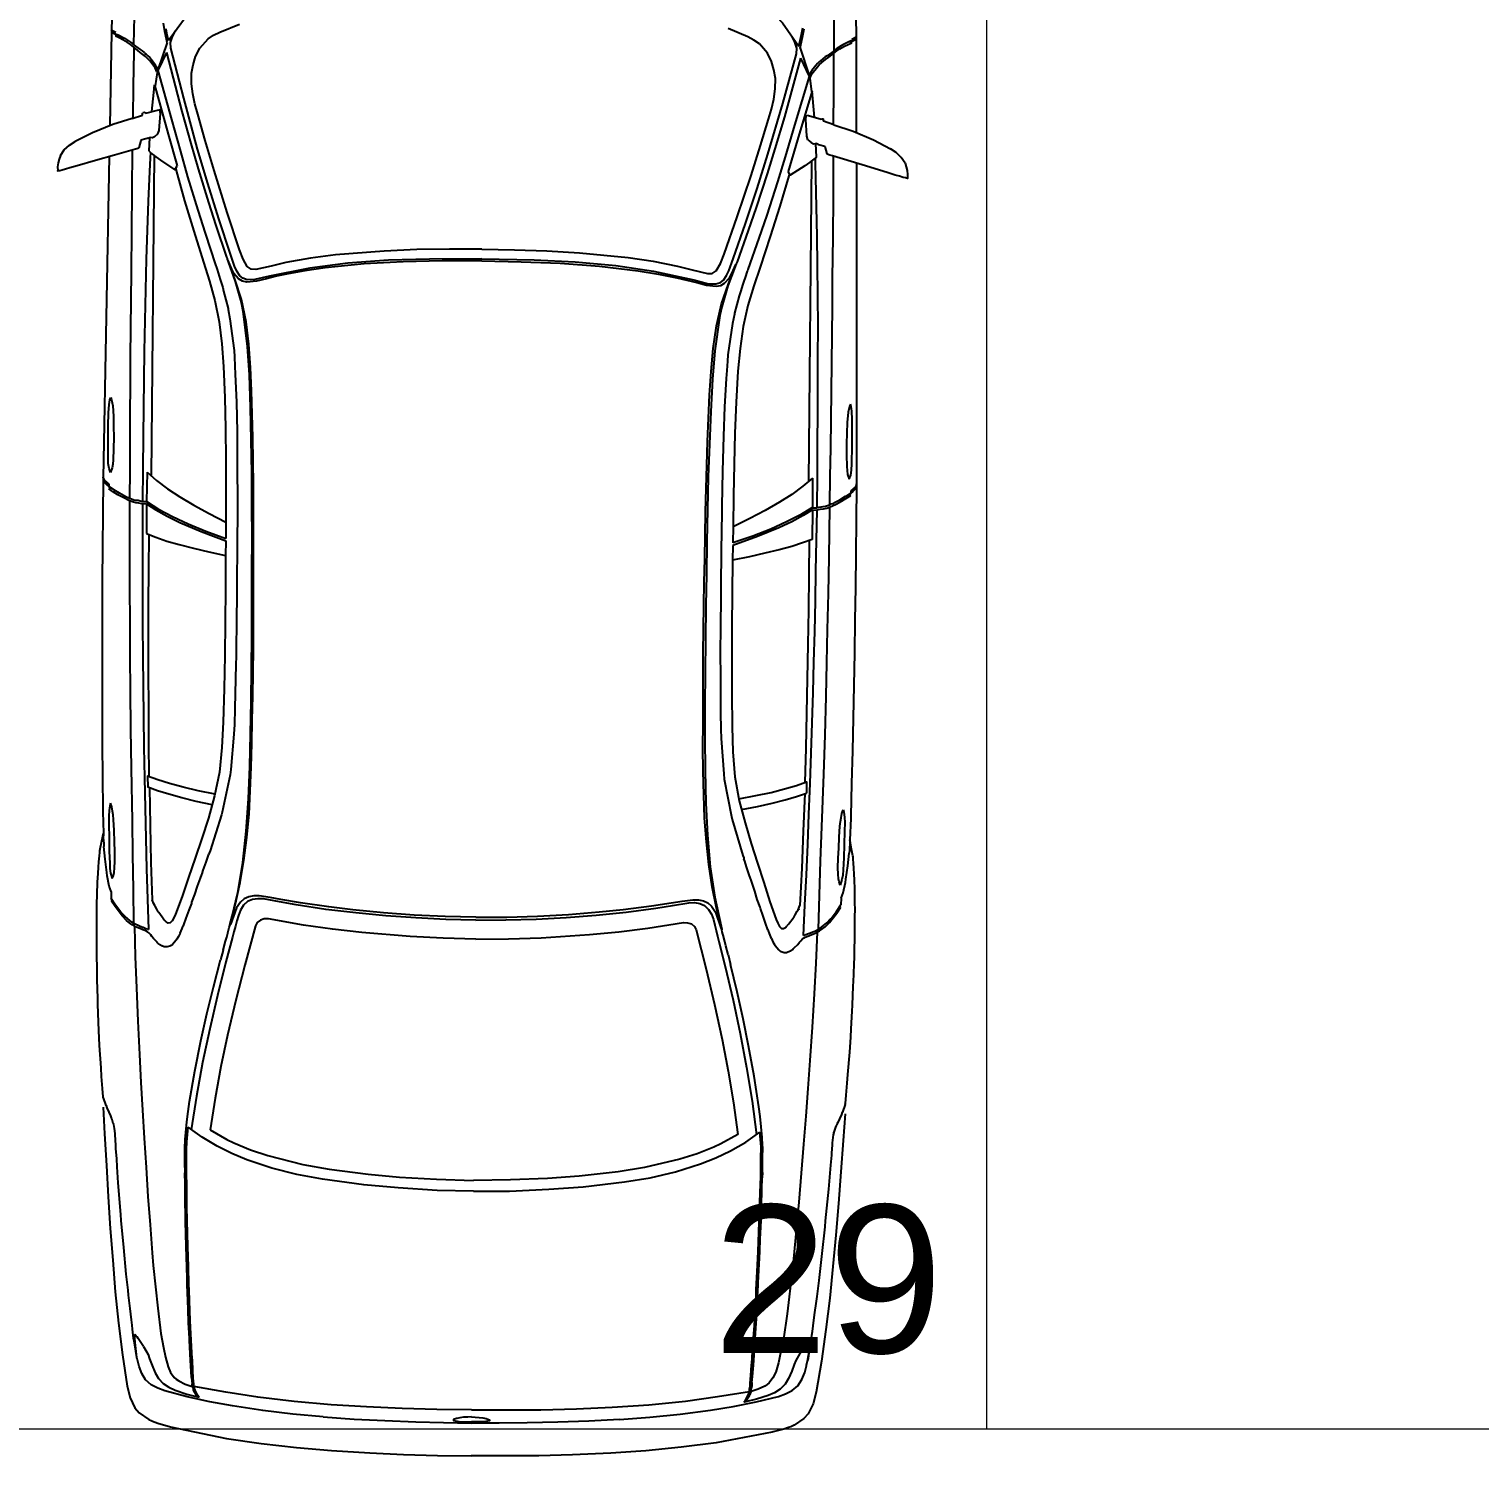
# Model space of a CAD drawing. Header units: inches. Extents: x 13 to 261, y -112 to -47.
# Drawn here: x 33.42 to 36.949, y -71.493 to -68.02 of the extents above; entities that cross this region are included whole.
import ezdxf

# ---------------------------------------------------------------- set-up
doc = ezdxf.new("R2010")
doc.units = ezdxf.units.IN
doc.header["$MEASUREMENT"] = 0
doc.layers.add('CAJONES', color=3, linetype='Continuous', lineweight=20)
doc.layers.add('TEXTOS', color=124, linetype='Continuous', lineweight=30)
doc.styles.add('TEXTOS', font='ARIALUNI.TTF', dxfattribs={"height": 0.36})

msp = doc.modelspace()

# ---------------------------------------------------------------- linework, layer by layer
at = {"linetype": 'Continuous'}
for p, q in [((33.6294, -67.7717), (33.6206, -68.0226)), ((35.4293, -67.7878), (35.4335, -68.0388)), ((33.6206, -68.0281), (33.6165, -68.2556)), ((33.6206, -68.0226), (33.6206, -68.0281)), ((33.6221, -68.0236), (33.6206, -68.0226)), ((33.6206, -68.0261), (33.6206, -68.0266)), ((33.6311, -68.0292), (33.6221, -68.0236)), ((35.423, -68.0452), (35.432, -68.0398)), ((35.432, -68.0398), (35.4335, -68.0388)), ((35.4335, -68.0388), (35.4335, -68.0443)), ((33.7568, -68.0533), (33.7333, -68.1196)), ((33.7589, -68.0459), (33.7599, -68.0484)), ((33.7604, -68.0474), (33.7599, -68.0484)), ((35.2933, -68.0611), (35.2938, -68.0621)), ((35.2949, -68.0596), (35.2938, -68.0621)), ((35.2968, -68.0671), (35.3192, -68.1338)), ((35.4335, -68.0423), (35.4335, -68.0428)), ((35.4335, -68.0443), (35.4335, -68.2718)), ((33.7317, -68.1261), (33.7269, -68.1586)), ((35.3206, -68.1403), (35.3248, -68.1729)), ((33.7048, -68.2249), (33.7364, -68.2167)), ((33.6712, -68.2381), (33.6963, -68.2298)), ((33.6963, -68.2253), (33.6968, -68.2243)), ((33.6963, -68.2298), (33.6963, -68.2253)), ((35.3457, -68.2396), (35.3143, -68.2308)), ((35.3542, -68.2401), (35.3537, -68.2391)), ((35.3542, -68.2446), (35.3542, -68.2401)), ((35.3791, -68.2534), (35.3542, -68.2446)), ((33.7093, -68.2859), (33.7143, -68.2845)), ((33.7125, -68.318), (33.7143, -68.2845)), ((33.7339, -68.2756), (33.7369, -68.2672)), ((35.3158, -68.2898), (35.3129, -68.2813)), ((33.6825, -68.3112), (33.6871, -68.3092)), ((33.6922, -68.2913), (33.6871, -68.3092)), ((35.3402, -68.3005), (35.3352, -68.299)), ((35.3364, -68.3325), (35.3352, -68.299)), ((35.3571, -68.3062), (35.362, -68.3242)), ((33.6149, -68.3306), (33.6004, -69.113)), ((33.7244, -68.3276), (33.7174, -69.108)), ((35.3243, -68.3419), (35.3173, -69.1223)), ((35.3665, -68.3262), (35.362, -68.3242)), ((35.4338, -68.3469), (35.4343, -69.1294)), ((33.875, -68.5969), (33.8755, -68.5984)), ((33.9021, -68.5792), (33.9026, -68.5807)), ((35.1421, -68.5903), (35.1416, -68.5917)), ((35.1689, -68.6085), (35.1684, -68.61)), ((33.6004, -69.113), (33.6003, -69.1155)), ((33.6003, -69.1155), (33.6003, -69.116)), ((33.6142, -69.1281), (33.6142, -69.1341)), ((35.4343, -69.1294), (35.4343, -69.1319)), ((35.4343, -69.1319), (35.4343, -69.1324)), ((33.6191, -69.1376), (33.6141, -69.1396)), ((35.4151, -69.1537), (35.4201, -69.1558)), ((35.4202, -69.1443), (35.4201, -69.1503)), ((33.7063, -69.1759), (33.6963, -69.1768)), ((33.7063, -69.1759), (33.7062, -69.2484)), ((35.3272, -69.1904), (35.3261, -69.2629)), ((35.3272, -69.1904), (35.3372, -69.1915)), ((33.8989, -69.2207), (33.8991, -69.2602)), ((35.1339, -69.2317), (35.133, -69.2712)), ((33.899, -69.2662), (33.8987, -69.3017)), ((35.133, -69.2772), (35.1326, -69.3127)), ((33.6001, -69.9195), (33.6001, -69.9255)), ((33.6001, -69.9255), (33.6001, -69.926)), ((33.6001, -69.9255), (33.6011, -69.9775)), ((35.42, -69.9418), (35.4181, -69.9938)), ((35.4201, -69.9358), (35.42, -69.9418)), ((35.42, -69.9418), (35.42, -69.9423)), ((33.8587, -70.0263), (33.8582, -70.0283)), ((35.1596, -70.038), (35.1601, -70.04)), ((33.6198, -70.1196), (33.6202, -70.1362)), ((33.7231, -70.1471), (33.7221, -70.1501)), ((35.3968, -70.1355), (35.3961, -70.1521)), ((33.7463, -70.1848), (33.7507, -70.1899)), ((33.925, -70.1589), (33.9102, -70.1998)), ((35.091, -70.1694), (35.1051, -70.2105)), ((35.2931, -70.1612), (35.294, -70.1642)), ((33.708, -70.2115), (33.711, -70.212)), ((33.7233, -70.2341), (33.7189, -70.2286)), ((33.904, -70.2202), (33.9076, -70.2068)), ((33.904, -70.2212), (33.904, -70.2202)), ((33.9076, -70.2068), (33.9086, -70.2023)), ((33.9091, -70.2003), (33.9086, -70.2023)), ((33.9102, -70.1998), (33.9091, -70.2003)), ((35.1051, -70.2105), (35.1061, -70.211)), ((35.1061, -70.211), (35.1066, -70.213)), ((35.1075, -70.2175), (35.1066, -70.213)), ((35.1109, -70.231), (35.1075, -70.2175)), ((35.2692, -70.1985), (35.2647, -70.2034)), ((35.307, -70.2258), (35.304, -70.2263)), ((33.8926, -70.2621), (33.8859, -70.2861)), ((35.1109, -70.232), (35.1109, -70.231)), ((35.2913, -70.2482), (35.2958, -70.2427)), ((35.1215, -70.2731), (35.1278, -70.2972)), ((33.6007, -70.6445), (33.6041, -70.7091)), ((35.4066, -70.6607), (35.402, -70.7252)), ((33.7994, -70.7908), (33.7996, -70.7623)), ((33.7994, -70.7908), (33.7997, -70.8038)), ((35.2053, -70.8034), (35.2056, -70.7749)), ((35.2053, -70.8034), (35.2047, -70.8164)), ((33.8158, -71.3025), (33.8158, -71.3035)), ((33.8162, -71.31), (33.8171, -71.3175)), ((35.1792, -71.3222), (35.1781, -71.3297)), ((35.1797, -71.3147), (35.1797, -71.3157)), ((33.8304, -71.3496), (33.8344, -71.3502)), ((35.1643, -71.3616), (35.1603, -71.362)), ((33.7617, -71.4215), (33.7647, -71.4225)), ((35.2317, -71.4347), (35.2286, -71.4356))]:
    msp.add_line(p, q, dxfattribs=at)
for points in [[(33.7693, -66.7744), (33.7642, -66.7884), (33.7595, -66.8033), (33.7528, -66.8318), (33.7528, -66.8318), (33.7523, -66.8342), (33.7507, -66.8422), (33.7475, -66.8587), (33.7402, -66.9001), (33.7338, -66.9436), (33.723, -67.028), (33.7137, -67.1194), (33.7081, -67.1884), (33.703, -67.2578), (33.6977, -67.3438), (33.6934, -67.4302), (33.6896, -67.5167), (33.687, -67.5892), (33.6849, -67.6612), (33.6827, -67.7332), (33.6806, -67.8046), (33.6789, -67.8801), (33.6767, -67.9556), (33.6748, -68.0581)], [(35.3072, -66.7882), (35.3121, -66.8022), (35.3165, -66.8172), (35.3227, -66.8458), (35.3227, -66.8458), (35.3232, -66.8483), (35.3246, -66.8563), (35.3275, -66.8728), (35.3341, -66.9144), (35.3397, -66.958), (35.349, -67.0425), (35.3566, -67.1341), (35.361, -67.2032), (35.3649, -67.2727), (35.3686, -67.3587), (35.3714, -67.4453), (35.3736, -67.5318), (35.3749, -67.6043), (35.3758, -67.6763), (35.3766, -67.7483), (35.3775, -67.8198), (35.3778, -67.8953), (35.3786, -67.9708), (35.3787, -68.0733)], [(34.5287, -67.8482), (34.5087, -67.8481), (34.4367, -67.8484), (34.3812, -67.8494), (34.2596, -67.8548), (34.1576, -67.8629), (34.0589, -67.8755), (33.9913, -67.8874), (33.9512, -67.8976), (33.9121, -67.9112), (33.8895, -67.922), (33.8508, -67.9467), (33.816, -67.9764), (33.8009, -67.9922), (33.7604, -68.0474)], [(34.5287, -67.8482), (34.5487, -67.8484), (34.6207, -67.8501), (34.6762, -67.8521), (34.7976, -67.8596), (34.8995, -67.8696), (34.9979, -67.8839), (35.0653, -67.897), (35.1052, -67.9079), (35.1441, -67.9222), (35.1665, -67.9334), (35.2047, -67.9588), (35.239, -67.9891), (35.2538, -68.0052), (35.2933, -68.0611)], [(33.6345, -68.0367), (33.6345, -68.0362), (33.624, -68.0306), (33.6206, -68.0281)], [(33.631, -68.0322), (33.6345, -68.0337), (33.637, -68.0348), (33.6529, -68.0429), (33.6673, -68.0525), (33.6703, -68.0551)], [(33.631, -68.0377), (33.633, -68.0372), (33.6345, -68.0367)], [(33.7312, -68.1246), (33.7273, -68.1151), (33.7139, -68.098), (33.7095, -68.0929), (33.7035, -68.0874), (33.6941, -68.0798), (33.6862, -68.0737), (33.6792, -68.0681), (33.6713, -68.0611), (33.6673, -68.058), (33.6598, -68.053), (33.6489, -68.0464), (33.6399, -68.0418), (33.633, -68.0387), (33.631, -68.0377)], [(33.634, -68.0362), (33.6355, -68.0368), (33.633, -68.0372)], [(33.7568, -68.0533), (33.7549, -68.0448), (33.7511, -68.0263), (33.7478, -68.0063)], [(33.7589, -68.0459), (33.7589, -68.0444), (33.7565, -68.0348), (33.7536, -68.0198)], [(33.7652, -68.0669), (33.7648, -68.0534), (33.7695, -68.0384), (33.7768, -68.025)], [(34.5224, -68.5562), (34.4434, -68.556), (34.3639, -68.5573), (34.2848, -68.5606), (34.1657, -68.57), (34.1052, -68.578), (34.0456, -68.5889), (34.0456, -68.5889), (34.0095, -68.5971), (33.9724, -68.6058), (33.9609, -68.6052), (33.9515, -68.5986), (33.9411, -68.5805), (33.9323, -68.5574), (33.9027, -68.4667), (33.8706, -68.3649), (33.8487, -68.2917), (33.8308, -68.2275), (33.824, -68.2024), (33.8187, -68.1784), (33.8155, -68.1534), (33.8157, -68.1279), (33.8194, -68.1074), (33.8255, -68.087), (33.8357, -68.067), (33.8559, -68.0442), (33.8695, -68.0353), (33.8846, -68.028), (33.9328, -68.0084)], [(34.5224, -68.5562), (34.6014, -68.5574), (34.6808, -68.5601), (34.7598, -68.5648), (34.8787, -68.5764), (34.9391, -68.5854), (34.9985, -68.5975), (34.9985, -68.5975), (35.0345, -68.6063), (35.0714, -68.6156), (35.0829, -68.6152), (35.0924, -68.6088), (35.1031, -68.5909), (35.1123, -68.568), (35.1436, -68.4778), (35.1775, -68.3766), (35.2007, -68.3038), (35.2197, -68.2399), (35.227, -68.215), (35.2327, -68.191), (35.2364, -68.1661), (35.2366, -68.1406), (35.2333, -68.12), (35.2275, -68.0995), (35.2177, -68.0794), (35.1979, -68.0562), (35.1845, -68.0471), (35.1695, -68.0395), (35.1217, -68.019)], [(35.2882, -68.0805), (35.2888, -68.067), (35.2844, -68.052), (35.2773, -68.0384)], [(35.2949, -68.0596), (35.2949, -68.0581), (35.2974, -68.0486), (35.3006, -68.0336), (35.3032, -68.0172)], [(35.2968, -68.0671), (35.2989, -68.0586), (35.303, -68.0402), (35.3067, -68.0202)], [(33.6703, -68.0551), (33.6763, -68.0596), (33.6847, -68.0662), (33.6907, -68.0702), (33.6952, -68.0733)], [(33.6752, -68.0646), (33.6752, -68.0666), (33.6751, -68.0776), (33.6734, -68.1576), (33.6727, -68.2376)], [(33.6952, -68.0733), (33.7006, -68.0778), (33.7016, -68.0788)], [(34.5222, -68.5797), (34.3947, -68.5801), (34.2951, -68.5832), (34.1961, -68.5903), (34.104, -68.602), (34.0053, -68.6216), (33.9697, -68.6303), (33.9512, -68.6306), (33.9402, -68.6265), (33.9333, -68.6209), (33.9259, -68.6099), (33.9205, -68.5978), (33.9107, -68.5687), (33.882, -68.4825), (33.8553, -68.3967), (33.8305, -68.3125), (33.7966, -68.1887), (33.7652, -68.0669)], [(35.3211, -68.1388), (35.3252, -68.1294), (35.3389, -68.1125), (35.3434, -68.1075), (35.3495, -68.1021), (35.359, -68.0947), (35.3671, -68.0887), (35.3741, -68.0833), (35.3822, -68.0764), (35.3862, -68.0734), (35.3938, -68.0685), (35.4048, -68.0621), (35.4139, -68.0577), (35.4209, -68.0547), (35.4229, -68.0537)], [(35.3833, -68.0704), (35.3772, -68.0748), (35.3687, -68.0813), (35.3626, -68.0852), (35.3581, -68.0882)], [(35.423, -68.0482), (35.4194, -68.0497), (35.4169, -68.0507), (35.4009, -68.0585), (35.3863, -68.0679), (35.3833, -68.0704)], [(35.4199, -68.0522), (35.4184, -68.0527), (35.4209, -68.0532)], [(35.4194, -68.0527), (35.4194, -68.0522), (35.43, -68.0468), (35.4335, -68.0443)], [(35.4229, -68.0537), (35.4209, -68.0532), (35.4194, -68.0527)], [(33.7016, -68.0788), (33.7056, -68.0819), (33.7096, -68.0854), (33.714, -68.09), (33.718, -68.0945), (33.7269, -68.1066), (33.7274, -68.1076), (33.7303, -68.1126), (33.7333, -68.1196)], [(33.7551, -68.0773), (33.7337, -68.1216), (33.7667, -68.2409), (33.7885, -68.3186), (33.8059, -68.3798), (33.8307, -68.461), (33.8487, -68.5172), (33.874, -68.5939), (33.875, -68.5969)], [(33.7551, -68.0773), (33.7919, -68.2207), (33.8137, -68.2989), (33.8316, -68.3605), (33.8569, -68.4427), (33.8749, -68.4989), (33.9007, -68.5756), (33.9021, -68.5792)], [(34.5222, -68.5797), (34.6496, -68.5823), (34.7491, -68.5872), (34.848, -68.5961), (34.9399, -68.6094), (35.0382, -68.6308), (35.0736, -68.6401), (35.0921, -68.6408), (35.1032, -68.6369), (35.1102, -68.6315), (35.1178, -68.6205), (35.1234, -68.6086), (35.1337, -68.5797), (35.164, -68.4939), (35.1922, -68.4087), (35.2185, -68.3249), (35.2546, -68.2017), (35.2882, -68.0805)], [(35.2981, -68.0911), (35.2588, -68.2338), (35.2356, -68.3116), (35.2165, -68.3729), (35.1898, -68.4547), (35.1708, -68.5105), (35.1436, -68.5868), (35.1421, -68.5903)], [(35.2981, -68.0911), (35.3187, -68.1358), (35.2836, -68.2545), (35.2604, -68.3318), (35.2419, -68.3926), (35.2156, -68.4734), (35.1966, -68.5292), (35.17, -68.6055), (35.1689, -68.6085)], [(35.3515, -68.0936), (35.3475, -68.0966), (35.3435, -68.1), (35.339, -68.1045), (35.3349, -68.109), (35.3258, -68.1209), (35.3253, -68.1219), (35.3223, -68.1268), (35.3192, -68.1338)], [(35.3581, -68.0882), (35.3526, -68.0926), (35.3515, -68.0936)], [(35.3782, -68.0798), (35.3782, -68.0818), (35.3781, -68.0928), (35.3783, -68.1728), (35.3776, -68.2528)], [(33.7312, -68.1246), (33.7317, -68.1256), (33.7317, -68.1261)], [(35.3211, -68.1388), (35.3206, -68.1398), (35.3206, -68.1403)], [(33.7188, -68.221), (33.7238, -68.175), (33.7259, -68.1561)], [(33.7259, -68.1561), (33.7589, -68.2764), (33.7807, -68.3536)], [(35.3259, -68.1704), (35.2908, -68.2901), (35.2676, -68.3669)], [(35.3318, -68.2354), (35.3277, -68.1894), (35.3259, -68.1704)], [(33.7369, -68.2672), (33.7398, -68.2262), (33.7389, -68.2182), (33.7364, -68.2167)], [(33.6712, -68.2381), (33.6241, -68.2527), (33.5744, -68.2727), (33.5327, -68.2938)], [(33.7048, -68.2249), (33.7003, -68.2238), (33.6968, -68.2243)], [(35.3129, -68.2813), (35.3107, -68.2402), (35.3118, -68.2323), (35.3143, -68.2308)], [(35.3457, -68.2396), (35.3503, -68.2386), (35.3537, -68.2391)], [(33.7093, -68.2859), (33.7078, -68.2864), (33.7043, -68.2874), (33.6922, -68.2908)], [(33.7339, -68.2756), (33.7253, -68.2826), (33.7203, -68.2855), (33.7148, -68.2845), (33.7143, -68.2845)], [(35.3791, -68.2534), (35.426, -68.2688), (35.4753, -68.2897), (35.5166, -68.3116)], [(33.49, -68.365), (33.4895, -68.3655), (33.492, -68.365), (33.4951, -68.3645), (33.5006, -68.3631), (33.5091, -68.3606), (33.5196, -68.3577), (33.5372, -68.3529), (33.5823, -68.3398), (33.6279, -68.3267), (33.6735, -68.3136), (33.6795, -68.3122), (33.6825, -68.3112)], [(33.4964, -68.3285), (33.506, -68.3146), (33.5186, -68.3032), (33.5327, -68.2938)], [(33.6715, -68.3146), (33.6701, -68.4131), (33.6692, -68.5121), (33.6684, -68.6111), (33.6677, -68.6801), (33.6671, -68.7491), (33.6665, -68.8181), (33.6664, -68.8871), (33.6658, -68.9561), (33.6656, -69.0251), (33.6655, -69.0941), (33.6649, -69.1631)], [(33.7155, -68.3205), (33.7148, -68.3335), (33.7135, -68.3675), (33.7104, -68.4394), (33.7078, -68.5099), (33.7056, -68.5804), (33.7035, -68.6554), (33.7018, -68.7299), (33.7006, -68.8044), (33.6995, -68.8734), (33.6984, -68.9424), (33.6978, -69.0113), (33.6971, -69.0913), (33.6963, -69.1708)], [(33.7125, -68.318), (33.7219, -68.3255), (33.7289, -68.3311), (33.7398, -68.3392), (33.7751, -68.363), (33.7807, -68.3536)], [(35.3158, -68.2898), (35.3242, -68.2969), (35.3292, -68.2999), (35.3347, -68.299), (35.3352, -68.299)], [(35.3402, -68.3005), (35.3417, -68.301), (35.3452, -68.3021), (35.3572, -68.3057)], [(35.5523, -68.3469), (35.5429, -68.3328), (35.5305, -68.3212), (35.5166, -68.3116)], [(33.4964, -68.3285), (33.4933, -68.337), (33.4912, -68.346), (33.4896, -68.3555), (33.49, -68.365)], [(35.3364, -68.3325), (35.3268, -68.3399), (35.3198, -68.3453), (35.3087, -68.3532), (35.273, -68.3764), (35.2676, -68.3669)], [(35.3334, -68.335), (35.3338, -68.348), (35.3345, -68.382), (35.3363, -68.454), (35.3377, -68.5245), (35.3386, -68.595), (35.3394, -68.67), (35.3397, -68.7445), (35.3396, -68.819), (35.3394, -68.888), (35.3393, -68.957), (35.3387, -69.026), (35.338, -69.106), (35.3373, -69.1855)], [(35.558, -68.3835), (35.5585, -68.384), (35.556, -68.3834), (35.553, -68.3829), (35.5475, -68.3814), (35.539, -68.3788), (35.5285, -68.3757), (35.5111, -68.3705), (35.4662, -68.3566), (35.4208, -68.3427), (35.3754, -68.3288), (35.3695, -68.3273), (35.3665, -68.3262)], [(35.3774, -68.3298), (35.3771, -68.4283), (35.3762, -68.5273), (35.3753, -68.6263), (35.3747, -68.6953), (35.3741, -68.7643), (35.3734, -68.8333), (35.3723, -68.9023), (35.3717, -68.9713), (35.3706, -69.0403), (35.3695, -69.1093), (35.3688, -69.1783)], [(35.5523, -68.3469), (35.5552, -68.3554), (35.5571, -68.3645), (35.5585, -68.374), (35.558, -68.3835)], [(33.7771, -68.359), (33.7786, -68.3645), (33.7989, -68.4382), (33.8212, -68.5124), (33.8446, -68.5876), (33.8592, -68.6338), (33.8727, -68.6814), (33.8833, -68.733), (33.8898, -68.7866), (33.8938, -68.8421), (33.8966, -68.9171), (33.8984, -68.9926), (33.8988, -69.0686), (33.8991, -69.1447), (33.8989, -69.2207)], [(35.2711, -68.3724), (35.2695, -68.3779), (35.2478, -68.4512), (35.2242, -68.525), (35.1995, -68.5998), (35.1841, -68.6456), (35.1697, -68.693), (35.1582, -68.7444), (35.1507, -68.7978), (35.1457, -68.8533), (35.1416, -68.9283), (35.1384, -69.0037), (35.1367, -69.0797), (35.135, -69.1557), (35.1339, -69.2317)], [(33.8755, -68.5984), (33.8779, -68.6054), (33.8779, -68.6059), (33.8857, -68.63), (33.8915, -68.6491), (33.8939, -68.6586), (33.9046, -68.7007), (33.905, -68.7032), (33.9093, -68.7257), (33.9191, -68.8028), (33.92, -68.8183), (33.9213, -68.8408), (33.9221, -68.8603), (33.925, -68.9289), (33.9264, -69.0004), (33.9271, -69.0859), (33.9274, -69.1709), (33.9272, -69.1864), (33.9269, -69.2794), (33.9261, -69.3674), (33.9257, -69.4134)], [(33.9026, -68.5807), (33.9051, -68.5872), (33.9222, -68.6348), (33.9362, -68.686), (33.9405, -68.707), (33.9512, -68.7931), (33.9556, -68.8621), (33.9584, -68.9412), (33.9602, -69.0207), (33.9615, -69.1002), (33.9618, -69.1797), (33.9621, -69.2587), (33.9619, -69.3382), (33.9617, -69.4137)], [(33.9667, -69.4138), (33.9667, -69.3568), (33.9667, -69.2998), (33.9667, -69.2428), (33.9667, -69.1858), (33.9662, -69.1288), (33.9657, -69.0717), (33.9648, -69.0147), (33.9633, -68.9577), (33.9618, -68.9007), (33.9593, -68.8442), (33.9553, -68.7876), (33.9483, -68.7326), (33.9373, -68.679), (33.9212, -68.6293), (33.9041, -68.5822)], [(34.5221, -68.5847), (34.5216, -68.5847), (34.4266, -68.5849), (34.4261, -68.5848), (34.3311, -68.587), (34.2355, -68.5921), (34.141, -68.6018), (34.0914, -68.6089), (34.0468, -68.617), (34.0223, -68.6222), (33.9982, -68.628), (33.9742, -68.6338), (33.9506, -68.6361), (33.9397, -68.634), (33.9302, -68.6284), (33.9188, -68.6153), (33.9134, -68.6048), (33.9041, -68.5822)], [(34.5221, -68.5847), (34.5226, -68.5847), (34.6176, -68.5866), (34.6181, -68.5866), (34.7131, -68.5904), (34.8085, -68.5973), (34.9029, -68.6086), (34.9524, -68.6166), (34.9968, -68.6255), (35.0212, -68.6312), (35.0452, -68.6374), (35.0691, -68.6436), (35.0926, -68.6463), (35.1036, -68.6444), (35.1132, -68.639), (35.1248, -68.6261), (35.1304, -68.6156), (35.1401, -68.5932)], [(35.0626, -69.4236), (35.0637, -69.3666), (35.0647, -69.3096), (35.0657, -69.2526), (35.0667, -69.1956), (35.0682, -69.1386), (35.0697, -69.0816), (35.0717, -69.0246), (35.0742, -68.9677), (35.0767, -68.9107), (35.0802, -68.8542), (35.0852, -68.7978), (35.0932, -68.7428), (35.1052, -68.6894), (35.1222, -68.6401), (35.1401, -68.5932)], [(35.1416, -68.5917), (35.139, -68.5982), (35.1211, -68.6456), (35.1061, -68.6964), (35.1015, -68.7174), (35.0892, -68.8033), (35.0836, -68.8722), (35.0794, -68.9512), (35.0762, -69.0307), (35.0734, -69.1102), (35.0717, -69.1896), (35.07, -69.2686), (35.0688, -69.3481), (35.0676, -69.4236)], [(35.1684, -68.61), (35.1659, -68.617), (35.1659, -68.6175), (35.1576, -68.6414), (35.1515, -68.6603), (35.1489, -68.6698), (35.1375, -68.7117), (35.137, -68.7142), (35.1323, -68.7367), (35.1211, -68.8136), (35.12, -68.8291), (35.1183, -68.8515), (35.1171, -68.871), (35.113, -68.9395), (35.1103, -69.011), (35.1081, -69.0965), (35.1063, -69.1815), (35.1062, -69.197), (35.1048, -69.2899), (35.1041, -69.3779), (35.1036, -69.4239)], [(33.6185, -69.0995), (33.6151, -69.0901), (33.6132, -69.0776), (33.6128, -69.0626), (33.6127, -69.0186), (33.613, -68.9861), (33.6138, -68.9541), (33.615, -68.9341), (33.6166, -68.9226), (33.6189, -68.9169)], [(33.6189, -68.9169), (33.6211, -68.9227), (33.6239, -68.9372), (33.6257, -68.9622), (33.626, -68.9877), (33.6262, -69.0137), (33.626, -69.0417), (33.6248, -69.0692), (33.6242, -69.0792), (33.6226, -69.0887), (33.6185, -69.0995)], [(35.4192, -68.933), (35.417, -68.9387), (35.4139, -68.9532), (35.4116, -68.9782), (35.4109, -69.0037), (35.4102, -69.0297), (35.4099, -69.0577), (35.4107, -69.0852), (35.4111, -69.0952), (35.4125, -69.1047), (35.4164, -69.1156)], [(35.4164, -69.1156), (35.42, -69.1063), (35.4221, -69.0938), (35.4227, -69.0788), (35.4236, -69.0348), (35.4239, -69.0023), (35.4237, -68.9703), (35.4229, -68.9503), (35.4215, -68.9388), (35.4192, -68.933)], [(33.708, -69.0989), (33.7064, -69.1704), (33.7078, -69.1714), (33.6963, -69.1708)], [(33.708, -69.0989), (33.7308, -69.1191), (33.7576, -69.1394), (33.7875, -69.1592), (33.8213, -69.1795), (33.8586, -69.1998), (33.8989, -69.2207)], [(33.6003, -69.1155), (33.6003, -69.1185), (33.5996, -69.2), (33.5994, -69.2815), (33.5986, -69.3635), (33.5984, -69.443), (33.5982, -69.5225), (33.5985, -69.6015), (33.5983, -69.681), (33.5986, -69.7605), (33.5994, -69.84), (33.6001, -69.9195)], [(33.6003, -69.1155), (33.6003, -69.117), (33.6003, -69.118), (33.6003, -69.119)], [(33.6003, -69.119), (33.6033, -69.1235), (33.6092, -69.1296), (33.6191, -69.1376)], [(33.6004, -69.113), (33.6038, -69.119), (33.6142, -69.1281)], [(33.6968, -69.1708), (33.6949, -69.1703), (33.6909, -69.1693), (33.6859, -69.1682), (33.6849, -69.1682), (33.6809, -69.1677), (33.6754, -69.1667), (33.6654, -69.1631), (33.6649, -69.1631), (33.6634, -69.162), (33.6614, -69.161), (33.6574, -69.1595), (33.6515, -69.1564), (33.6405, -69.1503), (33.6266, -69.1417), (33.6256, -69.1412), (33.6241, -69.1402), (33.6231, -69.1397), (33.6142, -69.1341)], [(35.3269, -69.1134), (35.3037, -69.1332), (35.2766, -69.153), (35.2464, -69.1722), (35.2122, -69.1919), (35.1745, -69.2116), (35.1339, -69.2317)], [(35.3269, -69.1134), (35.3273, -69.1849), (35.3258, -69.1859), (35.3373, -69.1855)], [(35.4343, -69.1319), (35.4342, -69.1349), (35.4335, -69.2164), (35.4323, -69.2979), (35.4315, -69.3799), (35.4303, -69.4594), (35.4291, -69.5389), (35.4274, -69.6178), (35.4262, -69.6973), (35.4245, -69.7768), (35.4223, -69.8563), (35.4201, -69.9358)], [(35.4343, -69.1294), (35.4307, -69.1354), (35.4202, -69.1443)], [(35.4343, -69.1319), (35.4343, -69.1334), (35.4342, -69.1344), (35.4342, -69.1354)], [(33.6963, -69.1768), (33.6948, -69.1763), (33.6948, -69.1758), (33.6878, -69.1743), (33.6798, -69.1732), (33.6718, -69.1711), (33.6649, -69.1686), (33.6494, -69.1609), (33.6365, -69.1538), (33.6261, -69.1472), (33.6141, -69.1396)], [(33.6649, -69.1686), (33.6648, -69.2906), (33.665, -69.3786), (33.6652, -69.4666), (33.6655, -69.5481), (33.6662, -69.6296), (33.6669, -69.7241), (33.6685, -69.8191), (33.6709, -69.9471), (33.6722, -70.0302), (33.6734, -70.1137), (33.6747, -70.1967)], [(35.3368, -69.1855), (35.3388, -69.185), (35.3428, -69.1841), (35.3478, -69.1831), (35.3488, -69.1831), (35.3528, -69.1827), (35.3583, -69.1817), (35.3683, -69.1783), (35.3688, -69.1783), (35.3704, -69.1773), (35.3724, -69.1763), (35.3764, -69.1749), (35.3824, -69.1719), (35.3935, -69.166), (35.4075, -69.1576), (35.4085, -69.1572), (35.41, -69.1562), (35.4111, -69.1557), (35.4201, -69.1503)], [(35.3372, -69.1915), (35.3387, -69.191), (35.3387, -69.1905), (35.3457, -69.1891), (35.3538, -69.1882), (35.3618, -69.1862), (35.3688, -69.1838), (35.3844, -69.1764), (35.3974, -69.1696), (35.408, -69.1632), (35.4201, -69.1558)], [(35.4342, -69.1354), (35.4312, -69.1399), (35.4251, -69.1458), (35.4151, -69.1537)], [(33.6963, -69.1768), (33.6961, -69.2508), (33.6965, -69.3243), (33.6963, -69.3983), (33.6966, -69.4724), (33.6975, -69.5464), (33.6978, -69.6204), (33.6987, -69.6944), (33.7, -69.7684), (33.7013, -69.8424), (33.7027, -69.9164), (33.7045, -69.9904), (33.7064, -70.0645), (33.7087, -70.138), (33.711, -70.212)], [(33.7063, -69.1759), (33.7292, -69.1906), (33.7565, -69.2059), (33.7874, -69.2212), (33.8392, -69.2436), (33.899, -69.2662)], [(33.7078, -69.1714), (33.7357, -69.1887), (33.769, -69.2065), (33.8074, -69.2248), (33.8507, -69.2427), (33.8991, -69.2602)], [(35.3258, -69.1859), (35.2976, -69.2027), (35.264, -69.2199), (35.2253, -69.2375), (35.1817, -69.2546), (35.133, -69.2712)], [(35.3272, -69.1904), (35.3041, -69.2047), (35.2765, -69.2195), (35.2453, -69.2342), (35.1931, -69.2557), (35.133, -69.2772)], [(35.3372, -69.1915), (35.3361, -69.2655), (35.3344, -69.339), (35.3332, -69.413), (35.3316, -69.487), (35.3294, -69.561), (35.3278, -69.635), (35.3256, -69.7089), (35.3229, -69.7829), (35.3203, -69.8569), (35.3176, -69.9309), (35.3145, -70.0048), (35.3113, -70.0788), (35.3076, -70.1523), (35.304, -70.2263)], [(35.3688, -69.1838), (35.3667, -69.3058), (35.3649, -69.3938), (35.3631, -69.4818), (35.3614, -69.5633), (35.3592, -69.6447), (35.3568, -69.7392), (35.3535, -69.8342), (35.3488, -69.9622), (35.3461, -70.0451), (35.3433, -70.1286), (35.3406, -70.2116)], [(33.7062, -69.2484), (33.7291, -69.2571), (33.7555, -69.2664), (33.7859, -69.2751), (33.8203, -69.284), (33.8578, -69.2928), (33.8987, -69.3017)], [(33.7124, -69.84), (33.7116, -69.756), (33.7114, -69.6715), (33.7111, -69.5875), (33.7109, -69.5035), (33.7111, -69.4195), (33.7119, -69.3355), (33.7126, -69.2515)], [(35.3261, -69.2629), (35.303, -69.2712), (35.2764, -69.28), (35.2459, -69.2882), (35.2113, -69.2964), (35.1737, -69.3046), (35.1326, -69.3127)], [(35.3093, -69.8543), (35.3115, -69.7703), (35.3133, -69.6858), (35.3151, -69.6018), (35.3168, -69.5179), (35.3181, -69.4339), (35.3188, -69.3499), (35.3196, -69.2659)], [(33.8987, -69.3017), (33.898, -69.3827), (33.8977, -69.4642), (33.8965, -69.5451), (33.8948, -69.6261), (33.8926, -69.7076)], [(35.1326, -69.3127), (35.1319, -69.3937), (35.1307, -69.4752), (35.1305, -69.5562), (35.1307, -69.6372), (35.1315, -69.7187)], [(33.9257, -69.4134), (33.9254, -69.4439), (33.9254, -69.4444), (33.9245, -69.5484), (33.9238, -69.5659), (33.9214, -69.6739), (33.92, -69.7134), (33.9188, -69.7364), (33.911, -69.8223), (33.9094, -69.8353), (33.8906, -69.9261), (33.8885, -69.9331), (33.8608, -70.0203), (33.8587, -70.0258), (33.8587, -70.0263)], [(33.9617, -69.4137), (33.9614, -69.4972), (33.9607, -69.5767), (33.96, -69.6562), (33.9583, -69.7357), (33.9566, -69.8152), (33.9534, -69.8942), (33.9482, -69.9726), (33.94, -70.0491), (33.9273, -70.1229), (33.9091, -70.2003), (33.9231, -70.1494), (33.9341, -70.0975), (33.943, -70.0436), (33.95, -69.9881), (33.9556, -69.9312), (33.9586, -69.8742), (33.9611, -69.8167), (33.9626, -69.7592), (33.9636, -69.7018), (33.9646, -69.6443), (33.9656, -69.5868), (33.9662, -69.5293), (33.9662, -69.4713), (33.9667, -69.4138)], [(35.0676, -69.4236), (35.0664, -69.5071), (35.0657, -69.5866), (35.065, -69.6661), (35.0653, -69.7456), (35.0655, -69.8251), (35.0673, -69.9041), (35.0711, -69.9827), (35.078, -70.0592), (35.0893, -70.1333), (35.1061, -70.211), (35.0931, -70.1599), (35.083, -70.1078), (35.075, -70.0537), (35.069, -69.9982), (35.0645, -69.9411), (35.0625, -69.8841), (35.061, -69.8266), (35.0605, -69.7691), (35.0606, -69.7116), (35.0606, -69.6541), (35.0606, -69.5966), (35.0611, -69.5391), (35.0621, -69.4811), (35.0626, -69.4236)], [(35.1036, -69.4239), (35.1034, -69.4544), (35.1034, -69.4549), (35.1024, -69.5589), (35.1028, -69.5764), (35.1033, -69.6844), (35.104, -69.724), (35.1047, -69.747), (35.111, -69.833), (35.1124, -69.846), (35.1295, -69.9372), (35.1315, -69.9442), (35.1577, -70.0319), (35.1597, -70.0375), (35.1596, -70.038)], [(33.8926, -69.7076), (33.8895, -69.7686), (33.8835, -69.829), (33.8719, -69.8869), (33.857, -69.9408), (33.841, -69.9907), (33.8246, -70.0385), (33.8087, -70.0854), (33.7933, -70.1317), (33.7769, -70.1746), (33.7728, -70.1836), (33.7687, -70.191), (33.7637, -70.196), (33.7587, -70.1964), (33.7537, -70.1934), (33.7507, -70.1899)], [(35.1315, -69.7187), (35.1335, -69.7797), (35.1384, -69.8403), (35.1489, -69.8984), (35.1629, -69.9525), (35.178, -70.0026), (35.1935, -70.0508), (35.2086, -70.0979), (35.2232, -70.1445), (35.2388, -70.1877), (35.2427, -70.1967), (35.2467, -70.2043), (35.2516, -70.2093), (35.2566, -70.2098), (35.2616, -70.2069), (35.2647, -70.2034)], [(33.873, -69.8824), (33.8321, -69.8741), (33.7951, -69.8653), (33.7622, -69.8565), (33.7333, -69.8477), (33.7089, -69.8385), (33.7091, -69.8655)], [(33.8663, -69.9084), (33.8273, -69.9), (33.7919, -69.8917), (33.7605, -69.8829), (33.7326, -69.8747), (33.7091, -69.8655)], [(33.7131, -69.867), (33.7148, -69.958), (33.717, -70.0486), (33.7197, -70.1396)], [(35.1479, -69.8939), (35.189, -69.8862), (35.2261, -69.8781), (35.2592, -69.8698), (35.2882, -69.8616), (35.3128, -69.8528), (35.3121, -69.8798)], [(33.6186, -69.9048), (33.6167, -69.9107), (33.6151, -69.9226), (33.6145, -69.9351), (33.6143, -69.9561), (33.615, -69.9886), (33.6152, -70.0211), (33.6165, -70.0512), (33.6169, -70.0637), (33.6188, -70.0747), (33.6228, -70.0879)], [(33.6228, -70.0879), (33.6257, -70.0802), (33.6273, -70.0728), (33.6284, -70.0618), (33.629, -70.0463), (33.6287, -70.0223), (33.6279, -69.9983), (33.6272, -69.9713), (33.6259, -69.9442), (33.625, -69.9332), (33.6236, -69.9242), (33.6217, -69.9137), (33.6186, -69.9048)], [(35.1542, -69.9199), (35.1933, -69.9123), (35.2288, -69.9046), (35.2604, -69.8964), (35.2885, -69.8886), (35.3121, -69.8798)], [(35.3081, -69.8813), (35.3047, -69.9723), (35.3009, -70.0627), (35.2966, -70.1537)], [(35.3944, -70.1038), (35.3916, -70.096), (35.3902, -70.0885), (35.3893, -70.0775), (35.3889, -70.062), (35.3897, -70.038), (35.3909, -70.014), (35.3921, -69.987), (35.3939, -69.9601), (35.395, -69.9491), (35.3965, -69.9401), (35.3986, -69.9296), (35.4019, -69.9207)], [(35.4019, -69.9207), (35.4037, -69.9266), (35.405, -69.9387), (35.4054, -69.9512), (35.4052, -69.9722), (35.404, -70.0047), (35.4032, -70.0371), (35.4014, -70.0671), (35.4008, -70.0796), (35.3987, -70.0906), (35.3944, -70.1038)], [(33.5928, -70.0184), (33.5928, -70.0189), (33.5933, -70.016), (33.5964, -70.0005), (33.5996, -69.985), (33.6011, -69.9775)], [(33.6011, -69.9775), (33.6011, -69.98), (33.6011, -69.983), (33.601, -69.9865), (33.601, -69.9895), (33.6015, -69.995), (33.6019, -70.0025), (33.6023, -70.01)], [(33.6709, -69.9471), (33.6722, -70.0302), (33.6734, -70.1137), (33.6747, -70.1967)], [(35.3488, -69.9622), (35.3461, -70.0451), (35.3433, -70.1286), (35.3406, -70.2116)], [(33.6198, -70.1196), (33.6155, -70.1067), (33.6102, -70.0811), (33.6093, -70.0731), (33.6051, -70.0411), (33.6023, -70.01)], [(35.4181, -69.9938), (35.418, -69.9963), (35.418, -69.9993), (35.418, -70.0028), (35.4179, -70.0058), (35.4174, -70.0113), (35.4168, -70.0188), (35.4163, -70.0263)], [(35.4257, -70.0348), (35.4257, -70.0353), (35.4252, -70.0323), (35.4223, -70.0168), (35.4195, -70.0013), (35.4181, -69.9938)], [(33.6009, -70.6215), (33.6004, -70.619), (33.5991, -70.599), (33.5968, -70.57), (33.5955, -70.5485), (33.592, -70.4945), (33.5903, -70.4574), (33.5895, -70.4374), (33.5879, -70.3939), (33.5875, -70.3799), (33.5864, -70.3334), (33.586, -70.3219), (33.5857, -70.3039), (33.5854, -70.2784), (33.5851, -70.2644), (33.5853, -70.2399), (33.5849, -70.2214), (33.5851, -70.2069), (33.5852, -70.1929), (33.5853, -70.1844), (33.5854, -70.1724), (33.5855, -70.1604), (33.5856, -70.1504), (33.5863, -70.1269), (33.5871, -70.0964), (33.5883, -70.0754), (33.5894, -70.0599), (33.59, -70.0469), (33.5916, -70.0329), (33.5922, -70.0249), (33.5928, -70.0189)], [(33.8413, -70.0762), (33.8443, -70.0672), (33.8515, -70.0478), (33.8561, -70.0338), (33.8582, -70.0283)], [(35.1762, -70.0881), (35.1733, -70.0791), (35.1665, -70.0595), (35.1621, -70.0455), (35.1601, -70.04)], [(35.3968, -70.1355), (35.4014, -70.1226), (35.4071, -70.0972), (35.4082, -70.0892), (35.413, -70.0572), (35.4163, -70.0263)], [(35.4068, -70.6377), (35.4073, -70.6352), (35.409, -70.6152), (35.4118, -70.5862), (35.4134, -70.5648), (35.4179, -70.5108), (35.4203, -70.4738), (35.4214, -70.4538), (35.4238, -70.4103), (35.4245, -70.3963), (35.4264, -70.3499), (35.427, -70.3384), (35.4276, -70.3204), (35.4284, -70.2949), (35.429, -70.2809), (35.4292, -70.2564), (35.4299, -70.2379), (35.43, -70.2234), (35.4301, -70.2094), (35.4302, -70.2009), (35.4303, -70.1889), (35.4304, -70.1769), (35.4305, -70.1669), (35.4302, -70.1434), (35.43, -70.1129), (35.4292, -70.0919), (35.4283, -70.0764), (35.4279, -70.0634), (35.4266, -70.0494), (35.4261, -70.0413), (35.4257, -70.0353)], [(33.788, -70.2207), (33.7931, -70.2092), (33.7956, -70.2028), (33.7966, -70.2003), (33.8028, -70.1843), (33.81, -70.1649), (33.8161, -70.1485), (33.8166, -70.1455), (33.8238, -70.1265), (33.8305, -70.1066), (33.8372, -70.0871), (33.8407, -70.0777), (33.8413, -70.0762)], [(35.2269, -70.2336), (35.222, -70.222), (35.2196, -70.2155), (35.2186, -70.213), (35.2127, -70.1969), (35.2059, -70.1774), (35.2001, -70.1608), (35.1996, -70.1578), (35.1927, -70.1388), (35.1864, -70.1187), (35.1801, -70.0992), (35.1767, -70.0896), (35.1762, -70.0881)], [(33.6976, -70.2069), (33.6966, -70.2069), (33.6871, -70.2028), (33.6786, -70.1992), (33.6747, -70.1967), (33.6702, -70.1941), (33.6657, -70.1901), (33.6538, -70.18), (33.6439, -70.1699), (33.6434, -70.1694), (33.6306, -70.1528), (33.6202, -70.1362)], [(33.6227, -70.1407), (33.6212, -70.1422), (33.6211, -70.1427)], [(33.788, -70.2207), (33.7839, -70.2287), (33.7798, -70.2356), (33.7783, -70.2376), (33.7692, -70.2485), (33.7662, -70.251), (33.7647, -70.2515), (33.7632, -70.2525), (33.7562, -70.2544), (33.7507, -70.2544), (33.7487, -70.2539), (33.7432, -70.2513), (33.7412, -70.2503), (33.7397, -70.2493), (33.7347, -70.2457), (33.7332, -70.2442), (33.7318, -70.2427), (33.7233, -70.2341), (33.7189, -70.2286), (33.7164, -70.2251), (33.712, -70.22), (33.7095, -70.2185), (33.706, -70.216), (33.6995, -70.2139), (33.697, -70.2129), (33.6896, -70.2098), (33.6871, -70.2088), (33.6791, -70.2052), (33.6766, -70.2037), (33.6711, -70.2002), (33.6667, -70.1971), (33.6577, -70.19), (33.6473, -70.1794), (33.6295, -70.1563), (33.6211, -70.1427)], [(33.7463, -70.1848), (33.7463, -70.1848), (33.7443, -70.1823), (33.7359, -70.1707), (33.7344, -70.1687), (33.7344, -70.1687), (33.731, -70.1627), (33.7261, -70.1536), (33.7241, -70.1496), (33.7197, -70.1396)], [(34.5078, -70.1891), (34.4348, -70.1875), (34.3613, -70.1838), (34.2884, -70.1787), (34.2154, -70.1715), (34.1425, -70.1629), (34.0701, -70.1522), (34.0301, -70.1449), (33.9907, -70.1375), (33.9767, -70.1369), (33.9637, -70.1388), (33.9522, -70.1437), (33.9421, -70.1531), (33.935, -70.1645), (33.9299, -70.1775), (33.9262, -70.1909), (33.9226, -70.2039), (33.919, -70.2174), (33.9154, -70.2308), (33.8993, -70.2907), (33.8786, -70.3725), (33.8599, -70.4539), (33.8426, -70.5357), (33.8279, -70.6176), (33.8152, -70.6995)], [(34.5078, -70.1821), (34.4328, -70.1805), (34.3579, -70.1768), (34.2829, -70.1711), (34.208, -70.164), (34.1495, -70.1569), (34.0806, -70.1468), (34.0332, -70.1389), (34.0067, -70.1337), (33.9803, -70.1299), (33.9673, -70.1298), (33.9548, -70.1322), (33.9437, -70.1371), (33.9346, -70.145), (33.925, -70.1589)], [(34.5078, -70.1821), (34.5828, -70.1818), (34.6579, -70.1795), (34.7329, -70.1752), (34.808, -70.1693), (34.8665, -70.1633), (34.9356, -70.1545), (34.9832, -70.1474), (35.0097, -70.1426), (35.0362, -70.1394), (35.0492, -70.1395), (35.0617, -70.1421), (35.0727, -70.1472), (35.0816, -70.1553), (35.091, -70.1694)], [(34.5078, -70.1891), (34.5808, -70.1888), (34.6543, -70.1865), (34.7273, -70.1826), (34.8004, -70.1768), (34.8735, -70.1694), (34.946, -70.1601), (34.9861, -70.1534), (35.0257, -70.1468), (35.0397, -70.1464), (35.0527, -70.1485), (35.0641, -70.1536), (35.074, -70.1632), (35.0809, -70.1748), (35.0858, -70.1878), (35.0892, -70.2013), (35.0926, -70.2144), (35.0959, -70.2279), (35.0993, -70.2414), (35.1143, -70.3016), (35.1336, -70.3837), (35.1508, -70.4654), (35.1666, -70.5475), (35.1799, -70.6297), (35.1911, -70.7118)], [(35.2692, -70.1985), (35.2692, -70.1985), (35.2712, -70.196), (35.2798, -70.1845), (35.2814, -70.1826), (35.2814, -70.1826), (35.2849, -70.1766), (35.29, -70.1676), (35.292, -70.1637), (35.2966, -70.1537)], [(35.3175, -70.2214), (35.3185, -70.2214), (35.328, -70.2175), (35.3366, -70.2141), (35.3406, -70.2116), (35.3451, -70.2091), (35.3497, -70.2052), (35.3617, -70.1953), (35.3718, -70.1854), (35.3723, -70.1849), (35.3855, -70.1685), (35.3961, -70.1521)], [(35.3936, -70.1566), (35.3951, -70.1581), (35.3951, -70.1586)], [(34.5074, -70.2351), (34.4279, -70.2329), (34.3479, -70.2292), (34.2305, -70.2192), (34.1591, -70.2115), (34.0886, -70.2014), (34.0028, -70.1861), (33.9923, -70.186), (33.9833, -70.1889), (33.9757, -70.1949), (33.9711, -70.2033), (33.9453, -70.2986), (33.9235, -70.3839), (33.9032, -70.4687), (33.8871, -70.5456), (33.8729, -70.6225), (33.8607, -70.6994)], [(35.2269, -70.2336), (35.2308, -70.2416), (35.2348, -70.2486), (35.2362, -70.2507), (35.2451, -70.2617), (35.2481, -70.2643), (35.2496, -70.2648), (35.2511, -70.2658), (35.2581, -70.2679), (35.2636, -70.2679), (35.2656, -70.2674), (35.2711, -70.265), (35.2731, -70.264), (35.2746, -70.263), (35.2797, -70.2595), (35.2812, -70.2581), (35.2827, -70.2566), (35.2913, -70.2482), (35.2958, -70.2427), (35.2984, -70.2392), (35.3029, -70.2343), (35.3054, -70.2328), (35.3089, -70.2303), (35.3155, -70.2284), (35.318, -70.2274), (35.3255, -70.2245), (35.328, -70.2235), (35.336, -70.2201), (35.3385, -70.2186), (35.3441, -70.2151), (35.3486, -70.2122), (35.3577, -70.2052), (35.3683, -70.1948), (35.3865, -70.172), (35.3951, -70.1586)], [(33.6766, -70.2037), (33.6789, -70.2787), (33.6818, -70.3538), (33.685, -70.4353), (33.6888, -70.5163), (33.6927, -70.5844), (33.6961, -70.6519), (33.7005, -70.7199), (33.7049, -70.791), (33.7097, -70.8615), (33.7151, -70.9306), (33.72, -70.9991), (33.7227, -71.0297), (33.7333, -71.1333), (33.7412, -71.1953), (33.7474, -71.2289), (33.7522, -71.2529), (33.7585, -71.276), (33.7649, -71.29), (33.7738, -71.3021), (33.7787, -71.3067), (33.7847, -71.3107), (33.8001, -71.3184), (33.8026, -71.3194), (33.8176, -71.324)], [(33.708, -70.2115), (33.7046, -70.21), (33.6976, -70.2069)], [(33.8926, -70.2621), (33.8983, -70.2407), (33.9014, -70.2302), (33.904, -70.2212)], [(34.5074, -70.2351), (34.5869, -70.2343), (34.6669, -70.2321), (34.7845, -70.2241), (34.856, -70.2178), (34.9266, -70.2089), (35.0127, -70.1952), (35.0232, -70.1953), (35.0322, -70.1983), (35.0397, -70.2044), (35.0441, -70.2129), (35.0682, -70.3087), (35.0885, -70.3943), (35.1072, -70.4795), (35.122, -70.5567), (35.1348, -70.6338), (35.1456, -70.7109)], [(35.3385, -70.2186), (35.3349, -70.2935), (35.3307, -70.3685), (35.326, -70.45), (35.3207, -70.5309), (35.3156, -70.5989), (35.311, -70.6663), (35.3054, -70.7343), (35.2998, -70.8053), (35.2937, -70.8757), (35.287, -70.9446), (35.2809, -71.0131), (35.2777, -71.0436), (35.2652, -71.147), (35.2562, -71.2089), (35.2494, -71.2423), (35.2442, -71.2663), (35.2375, -71.2892), (35.2308, -71.3032), (35.2217, -71.3151), (35.2167, -71.3195), (35.2107, -71.3235), (35.1951, -71.3308), (35.1926, -71.3318), (35.1775, -71.3362)], [(35.307, -70.2258), (35.3105, -70.2243), (35.3175, -70.2214)], [(35.1215, -70.2731), (35.1162, -70.2516), (35.1133, -70.2411), (35.1109, -70.232)], [(33.8016, -70.7058), (33.8044, -70.6799), (33.8076, -70.6549), (33.8108, -70.6309), (33.824, -70.557), (33.8386, -70.4832), (33.8532, -70.4173), (33.8688, -70.3519), (33.8859, -70.2861)], [(35.2046, -70.7184), (35.2023, -70.6924), (35.1995, -70.6673), (35.1967, -70.6433), (35.1849, -70.5692), (35.1716, -70.4951), (35.1582, -70.429), (35.1437, -70.3633), (35.1278, -70.2972)], [(33.6009, -70.6215), (33.6072, -70.6401), (33.6077, -70.6406), (33.6096, -70.6461), (33.6141, -70.6567), (33.6185, -70.6657), (33.6204, -70.6702), (33.6209, -70.6712)], [(35.4068, -70.6377), (35.4001, -70.6561), (35.3996, -70.6566), (35.3976, -70.6621), (35.393, -70.6726), (35.3884, -70.6815), (35.3864, -70.686), (35.3859, -70.687)], [(33.6318, -70.7408), (33.6305, -70.7208), (33.63, -70.7153), (33.6296, -70.7088), (33.6282, -70.6963), (33.6263, -70.6868), (33.6253, -70.6843), (33.6224, -70.6747), (33.6224, -70.6742), (33.6209, -70.6712)], [(33.6272, -70.6913), (33.6263, -70.6868), (33.6253, -70.6843), (33.6224, -70.6747), (33.6224, -70.6742), (33.6209, -70.6712)], [(35.3737, -70.7564), (35.3754, -70.7364), (35.376, -70.7309), (35.3765, -70.7244), (35.3781, -70.7119), (35.3802, -70.7025), (35.3812, -70.7), (35.3843, -70.6905), (35.3843, -70.69), (35.3859, -70.687)], [(35.3792, -70.707), (35.3802, -70.7025), (35.3812, -70.7), (35.3843, -70.6905), (35.3843, -70.69), (35.3859, -70.687)], [(33.6041, -70.7091), (33.6084, -70.7861), (33.6127, -70.8627), (33.618, -70.9397), (33.6238, -71.0168), (33.6301, -71.0938), (33.638, -71.1704), (33.6473, -71.247), (33.6591, -71.3231), (33.6663, -71.3517), (33.6781, -71.3763), (33.688, -71.3879), (33.7114, -71.4041), (33.7193, -71.4081), (33.7248, -71.4102), (33.7363, -71.4143), (33.7617, -71.4215)], [(33.7996, -70.7623), (33.7997, -70.7478), (33.7998, -70.7373), (33.7999, -70.7303), (33.8005, -70.7233), (33.8016, -70.7058)], [(33.8344, -71.3502), (33.8304, -71.3451), (33.8245, -71.3331), (33.823, -71.3291), (33.8221, -71.3261), (33.8216, -71.324), (33.8216, -71.324), (33.8216, -71.323), (33.8211, -71.3185), (33.8202, -71.3115), (33.8202, -71.311), (33.8202, -71.31), (33.8198, -71.304), (33.8189, -71.285), (33.8177, -71.259), (33.8172, -71.257), (33.8151, -71.2115), (33.8125, -71.164), (33.8097, -71.0894), (33.8093, -71.0759), (33.8082, -71.0329), (33.8066, -70.9834), (33.8066, -70.9834), (33.8045, -70.8879), (33.8039, -70.8404), (33.8033, -70.8004), (33.8033, -70.7979), (33.8035, -70.7794), (33.8037, -70.7549), (33.8038, -70.7454), (33.8038, -70.7389), (33.8039, -70.7359), (33.8039, -70.7284), (33.8072, -70.6929)], [(34.5019, -70.8491), (34.4139, -70.8468), (34.3184, -70.841), (34.235, -70.8332), (34.1346, -70.8198), (34.0722, -70.8083), (34.0109, -70.7927), (33.9505, -70.7727), (33.9137, -70.7573), (33.8778, -70.7395), (33.8415, -70.7177), (33.8072, -70.6929)], [(33.8607, -70.6994), (33.902, -70.7227), (33.9189, -70.7309), (33.9592, -70.7483), (34.0011, -70.7621), (34.0864, -70.7839), (34.1508, -70.7955), (34.2452, -70.8078), (34.3222, -70.8145), (34.4121, -70.8198), (34.5021, -70.8226)], [(34.5019, -70.8491), (34.5899, -70.8484), (34.6854, -70.8443), (34.769, -70.838), (34.8696, -70.8264), (34.9322, -70.816), (34.9938, -70.8015), (35.0545, -70.7826), (35.0916, -70.7679), (35.1278, -70.7507), (35.1645, -70.7295), (35.1992, -70.7053)], [(35.1456, -70.7109), (35.1039, -70.7335), (35.0869, -70.7413), (35.0462, -70.758), (35.0041, -70.7711), (34.9184, -70.7913), (34.8538, -70.8018), (34.7592, -70.8124), (34.6822, -70.8177), (34.5921, -70.8214), (34.5021, -70.8226)], [(35.1603, -71.362), (35.1643, -71.3571), (35.1705, -71.3451), (35.172, -71.3411), (35.173, -71.3381), (35.1735, -71.3361), (35.1735, -71.3361), (35.1735, -71.3351), (35.1741, -71.3306), (35.1751, -71.3237), (35.1752, -71.3232), (35.1752, -71.3222), (35.1757, -71.3162), (35.1769, -71.2972), (35.1786, -71.2712), (35.1791, -71.2692), (35.182, -71.2237), (35.1855, -71.1762), (35.1896, -71.1018), (35.1903, -71.0883), (35.1921, -71.0453), (35.1946, -70.9958), (35.1946, -70.9958), (35.1984, -70.9003), (35.1999, -70.8529), (35.2012, -70.8129), (35.2012, -70.8104), (35.2014, -70.7919), (35.2016, -70.7674), (35.2017, -70.7579), (35.2018, -70.7514), (35.2018, -70.7484), (35.2019, -70.7409), (35.1992, -70.7053)], [(35.2056, -70.7749), (35.2057, -70.7604), (35.2058, -70.7499), (35.2058, -70.7429), (35.2054, -70.7359), (35.2046, -70.7184)], [(33.6318, -70.7453), (33.6318, -70.7433), (33.6318, -70.7408)], [(33.6842, -71.2593), (33.6837, -71.2573), (33.6808, -71.2438), (33.6799, -71.2378), (33.6761, -71.2142), (33.6746, -71.2062), (33.6723, -71.1847), (33.6709, -71.1752), (33.6695, -71.1617), (33.6663, -71.1347), (33.6626, -71.1016), (33.6612, -71.0901), (33.657, -71.0511), (33.6506, -70.9855), (33.6447, -70.9199), (33.6438, -70.9059), (33.6375, -70.8284), (33.6349, -70.7894), (33.6335, -70.7698), (33.6318, -70.7453)], [(35.402, -70.7252), (35.3963, -70.8021), (35.3906, -70.8786), (35.3839, -70.9555), (35.3768, -71.0324), (35.3691, -71.1094), (35.3599, -71.1858), (35.3492, -71.2622), (35.336, -71.3381), (35.3283, -71.3665), (35.3161, -71.3909), (35.3059, -71.4023), (35.2823, -71.4181), (35.2743, -71.422), (35.2688, -71.424), (35.2572, -71.4279), (35.2317, -71.4347)], [(35.3737, -70.7609), (35.3737, -70.7589), (35.3737, -70.7564)], [(35.3121, -71.2739), (35.3126, -71.2719), (35.3157, -71.2584), (35.3168, -71.2524), (35.321, -71.229), (35.3226, -71.221), (35.3253, -71.1995), (35.3268, -71.19), (35.3285, -71.1765), (35.3322, -71.1496), (35.3365, -71.1166), (35.3381, -71.1051), (35.343, -71.0661), (35.3505, -71.0007), (35.3576, -70.9353), (35.3588, -70.9213), (35.3664, -70.8438), (35.3698, -70.8049), (35.3715, -70.7854), (35.3737, -70.7609)], [(33.8158, -71.3025), (33.8149, -71.288), (33.8149, -71.288), (33.8132, -71.26), (33.8106, -71.2119), (33.8106, -71.2069), (33.8085, -71.1694), (33.8073, -71.1359), (33.8053, -71.0759), (33.8049, -71.0689), (33.805, -71.0594), (33.8026, -70.9834), (33.8026, -70.9834), (33.8019, -70.9524), (33.8012, -70.9238), (33.8008, -70.9068), (33.8001, -70.8738), (33.8, -70.8308), (33.7997, -70.8038)], [(35.1797, -71.3147), (35.1809, -71.3002), (35.1809, -71.3002), (35.1831, -71.2722), (35.1865, -71.2243), (35.1866, -71.2193), (35.1894, -71.1818), (35.1912, -71.1483), (35.1943, -71.0883), (35.1948, -71.0813), (35.1949, -71.0718), (35.1986, -70.9959), (35.1986, -70.9959), (35.1999, -70.9649), (35.2011, -70.9364), (35.2018, -70.9194), (35.2031, -70.8864), (35.2039, -70.8434), (35.2047, -70.8164)], [(33.6992, -71.2272), (33.6861, -71.2073), (33.6832, -71.2033), (33.6812, -71.2013), (33.6787, -71.1988), (33.6777, -71.1983), (33.6767, -71.1992), (33.6767, -71.2042), (33.6767, -71.2047), (33.6766, -71.2067), (33.6775, -71.2168), (33.6812, -71.2459)], [(35.2996, -71.2381), (35.304, -71.2323), (35.3111, -71.2219), (35.3141, -71.2179), (35.3161, -71.2159), (35.3186, -71.2134), (35.3196, -71.2129), (35.3206, -71.214), (35.3206, -71.219), (35.3206, -71.2195), (35.3206, -71.2215), (35.3195, -71.2314), (35.3153, -71.2605)], [(33.6992, -71.2272), (33.7098, -71.2465), (33.7137, -71.2566)], [(35.2996, -71.2381), (35.2867, -71.2607), (35.2826, -71.2706)], [(34.1364, -71.3979), (34.0625, -71.3912), (33.9891, -71.3825), (33.9157, -71.3714), (33.8603, -71.3614), (33.8049, -71.3494), (33.7505, -71.3349), (33.7335, -71.3283), (33.7176, -71.3201), (33.7037, -71.308), (33.6944, -71.2929), (33.688, -71.2759), (33.6842, -71.2593)], [(33.7137, -71.2566), (33.7195, -71.2731), (33.7269, -71.2907), (33.7353, -71.3048), (33.7467, -71.3169)], [(34.8574, -71.4043), (34.9315, -71.399), (35.005, -71.3916), (35.0786, -71.3818), (35.1342, -71.3728), (35.1898, -71.3618), (35.2444, -71.3483), (35.2615, -71.3419), (35.2776, -71.3341), (35.2917, -71.3222), (35.3013, -71.3073), (35.308, -71.2903), (35.3121, -71.2739)], [(35.2826, -71.2706), (35.2765, -71.2871), (35.2688, -71.3045), (35.2602, -71.3184), (35.2486, -71.3303)], [(33.7467, -71.3169), (33.7606, -71.326), (33.7755, -71.3331), (33.8044, -71.3429), (33.8304, -71.3496)], [(33.8158, -71.3035), (33.8158, -71.3045), (33.8162, -71.3075), (33.8162, -71.31)], [(33.8176, -71.324), (33.8176, -71.323), (33.8171, -71.3175)], [(35.1797, -71.3157), (35.1797, -71.3167), (35.1792, -71.3197), (35.1792, -71.3222)], [(33.8176, -71.324), (33.8195, -71.329), (33.8205, -71.3315)], [(33.8304, -71.3496), (33.8225, -71.3366), (33.8205, -71.332), (33.8205, -71.3315)], [(34.4971, -71.3811), (34.4126, -71.3798), (34.3281, -71.3776), (34.2417, -71.3738), (34.1552, -71.3685), (34.0658, -71.3607), (33.9769, -71.3504), (33.899, -71.3382), (33.8216, -71.324)], [(34.4971, -71.3811), (34.5816, -71.3813), (34.6661, -71.3806), (34.7526, -71.3784), (34.8392, -71.3747), (34.9287, -71.3685), (35.0178, -71.3598), (35.0959, -71.3489), (35.1735, -71.3361)], [(35.2486, -71.3303), (35.2345, -71.3392), (35.2194, -71.3461), (35.1904, -71.3553), (35.1643, -71.3616)], [(35.1643, -71.3616), (35.1724, -71.3486), (35.1745, -71.3442), (35.1745, -71.3437)], [(35.1775, -71.3362), (35.1755, -71.3412), (35.1745, -71.3437)], [(35.1775, -71.3362), (35.1775, -71.3352), (35.1781, -71.3297)], [(33.7647, -71.4225), (33.9005, -71.4508), (33.9854, -71.463), (34.0708, -71.4728), (34.1562, -71.48), (34.2497, -71.4859), (34.3316, -71.4896), (34.4141, -71.4919), (34.4961, -71.4931)], [(34.1364, -71.3979), (34.2114, -71.4035), (34.2864, -71.4072), (34.3613, -71.4104), (34.4288, -71.412), (34.4968, -71.4136)], [(34.497, -71.3981), (34.488, -71.3985), (34.4779, -71.3989), (34.4689, -71.4003), (34.4614, -71.4018), (34.4609, -71.4018), (34.4529, -71.4042), (34.4529, -71.4067), (34.4664, -71.4093), (34.4798, -71.4099), (34.4968, -71.4101)], [(34.497, -71.3981), (34.5059, -71.3987), (34.5159, -71.3993), (34.5249, -71.4008), (34.5324, -71.4024), (34.5329, -71.4024), (34.5409, -71.405), (34.5409, -71.4075), (34.5274, -71.4099), (34.5138, -71.4102), (34.4968, -71.4101)], [(34.8574, -71.4043), (34.7824, -71.4086), (34.7073, -71.411), (34.6323, -71.4128), (34.5648, -71.4132), (34.4968, -71.4136)], [(35.2286, -71.4356), (35.0924, -71.4614), (35.0073, -71.4722), (34.9217, -71.4804), (34.8362, -71.4861), (34.7426, -71.4903), (34.6606, -71.4926), (34.5781, -71.4933), (34.4961, -71.4931)]]:
    msp.add_lwpolyline(points, dxfattribs=at)
for p in [(33.6004, -69.1115), (35.4343, -69.1279)]:
    msp.add_point(p, dxfattribs=at)
at = {"layer": 'CAJONES'}
for p, q in [((35.7507, -66.4268), (35.7507, -71.4268)), ((26.1507, -71.4268), (45.3507, -71.4268))]:
    msp.add_line(p, q, dxfattribs=at)

# ---------------------------------------------------------------- texts
at = {"layer": 'TEXTOS', "style": 'TEXTOS'}
msp.add_text('29', height=0.36, dxfattribs=at).set_placement((35.0852, -71.2424))

doc.saveas('drawing.dxf')
